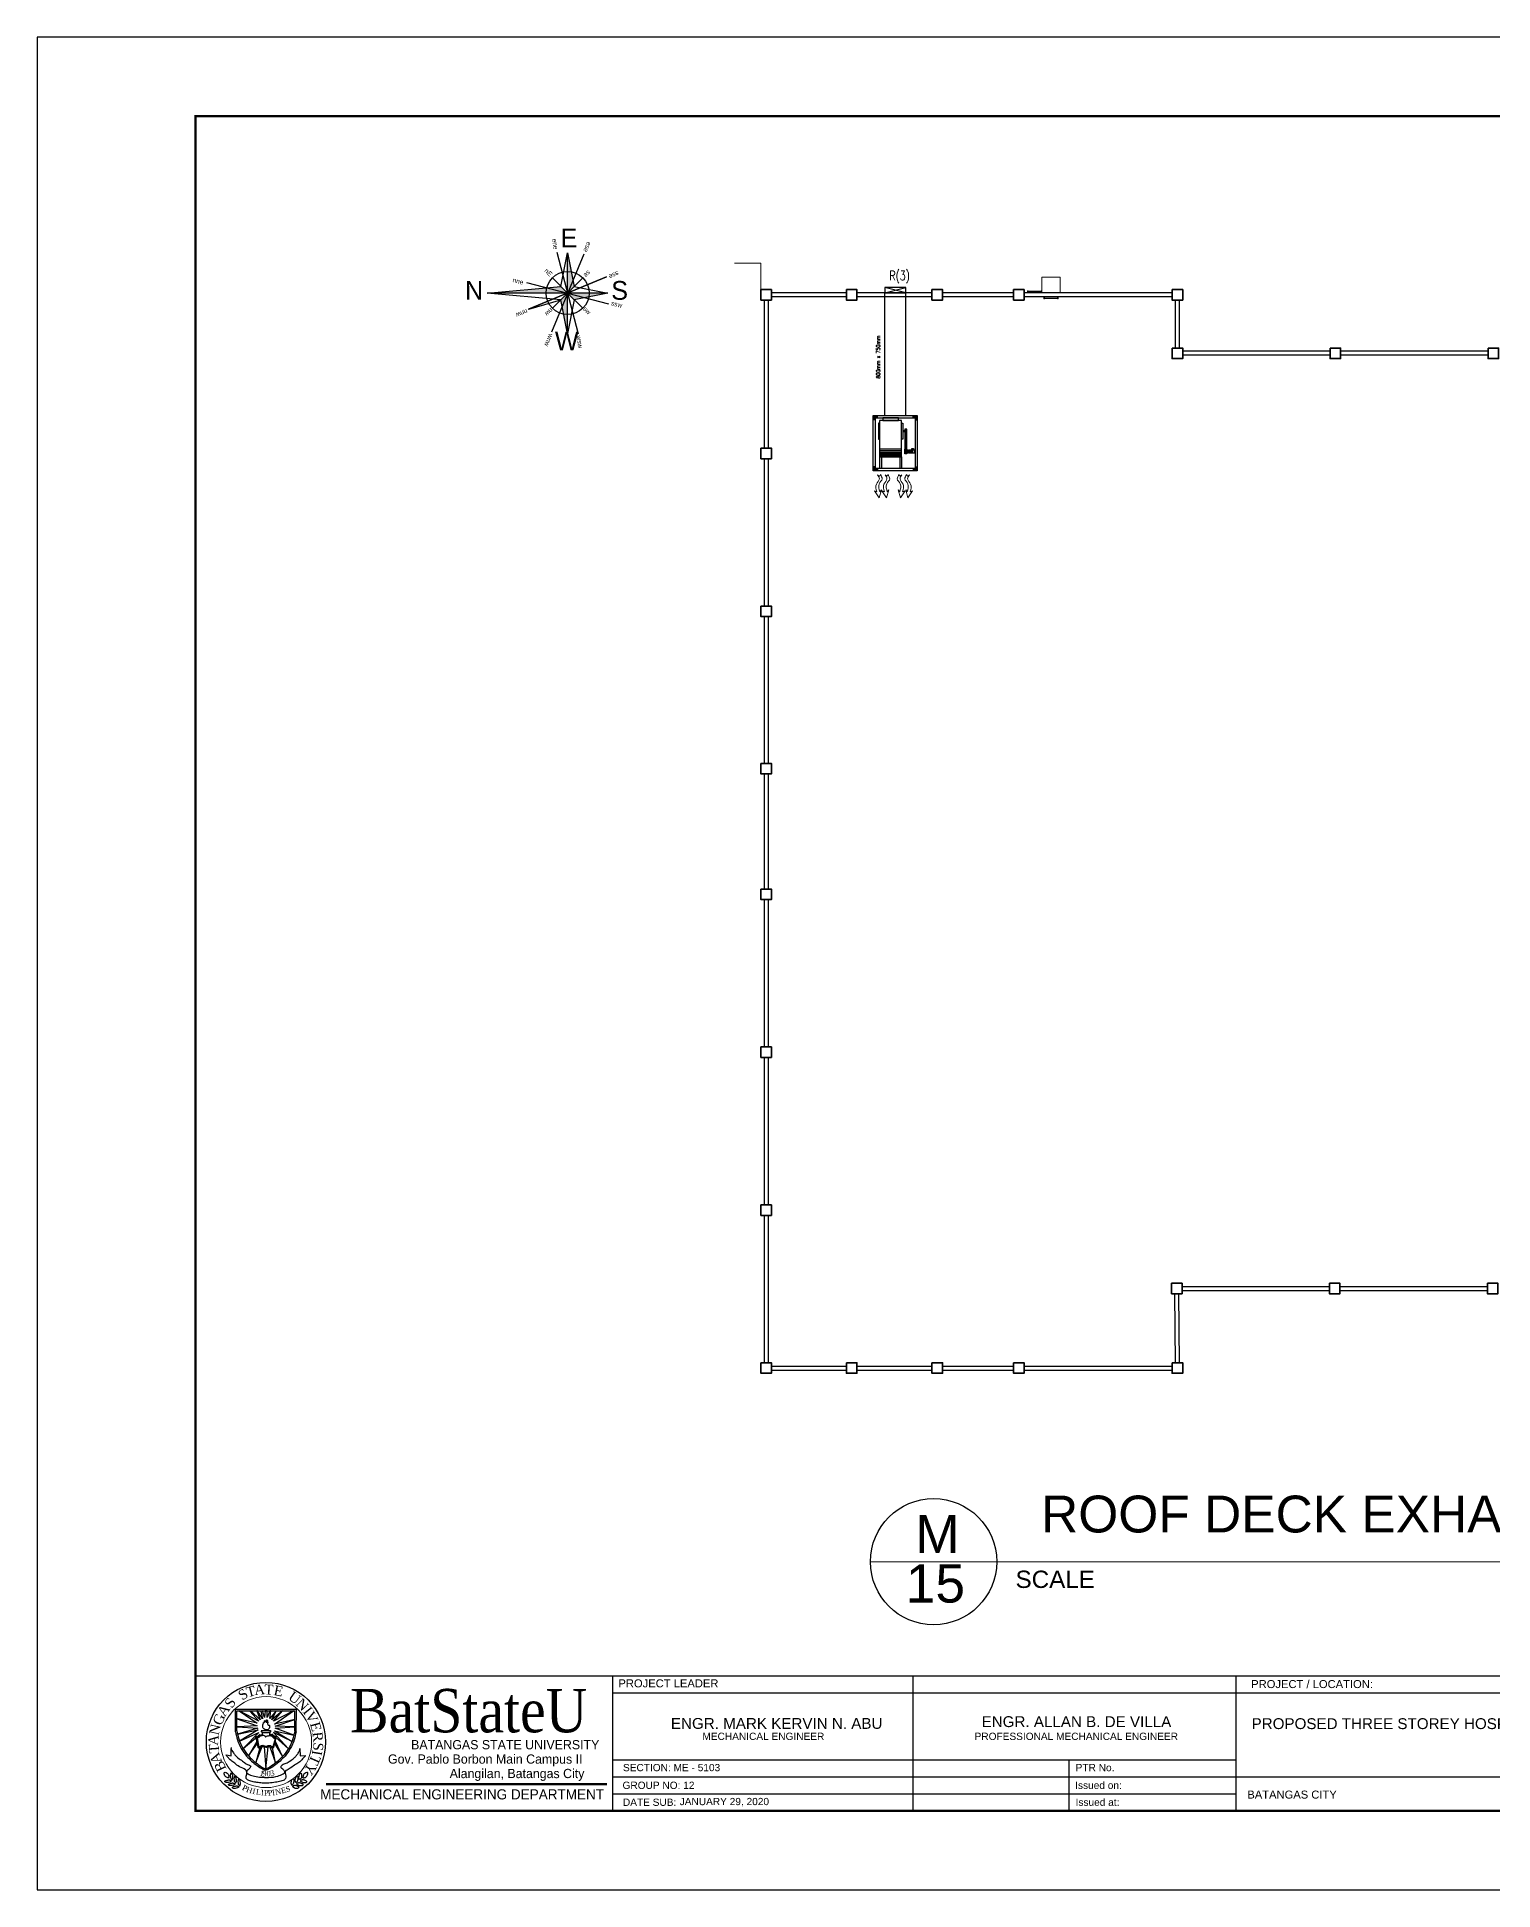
# Model space of a CAD drawing. Header units: millimetres. Extents: x 116 to 538, y 76 to 149.
# Drawn here: x 438.9 to 494.2, y 76.4 to 146.8 of the extents above; entities that cross this region are included whole.
import ezdxf
from ezdxf.enums import TextEntityAlignment as Align

# ---------------------------------------------------------------- set-up
doc = ezdxf.new("R2010")
doc.units = ezdxf.units.MM
doc.header["$MEASUREMENT"] = 0
for name, color, linetype in [('.1', 1, 'Continuous'), ('01_AC-EQUIP', 7, 'Continuous'), ('dimen', 7, 'Continuous'), ('ducting label', 7, 'Continuous'), ('FATEXT', 3, 'Continuous'), ('PATHS', 7, 'Continuous'), ('template', 7, 'Continuous')]:
    doc.layers.add(name, color=color, linetype=linetype)
doc.layers.add('exhaust grill', color=7, linetype='Continuous', lineweight=18)
doc.styles.add('Arch-Dim', font='simplex.shx', dxfattribs={"width": 0.75})
doc.styles.add('arial', font='arial.ttf')
doc.styles.add('CGOTHIC', font='GOTHIC.TTF')
doc.styles.add('GARAMOND', font='GARA.TTF')
doc.styles.get("Standard").update_dxf_attribs({"font": 'arial.ttf'})

# ---------------------------------------------------------------- blocks, each defined once
blk = doc.blocks.new('A$C628F660A')
at = {"layer": 'FATEXT', "color": 0, "linetype": 'Continuous'}
for p, q in [((-156, 39), (-53, 39)), ((-156, 16), (-53, 16)), ((-156, -5), (-53, -5)), ((-156, -27), (-53, -27)), ((-156, -44), (-53, -44))]:
    blk.add_line(p, q, dxfattribs=at)
blk.add_lwpolyline([(-211, -59), (-175, -59), (-175, 59), (-211, 59, 0.414214), (-236, 34), (-236, -34, 0.414214)], format="xyb", close=True, dxfattribs=at)
for points in [[(-192, 59), (-139, 59), (-139, 107), (-192, 107)], [(-165, -59), (-18, -59), (-18, 59), (-165, 59)], [(-18, -49), (0, -49), (0, 49), (-18, 49)]]:
    blk.add_lwpolyline(points, close=True, dxfattribs=at)
blk = doc.blocks.new('A$C00864F5B')
for points in [[(-0.712, 2.066), (-0.541, 2.066), (-0.541, 1.974), (-0.62, 1.974), (-0.62, 1.893), (-0.712, 1.893)], [(1.092, 2.066), (0.921, 2.066), (0.921, 1.974), (1, 1.974), (1, 1.893), (1.092, 1.893)], [(-0.712, -0.196), (-0.541, -0.196), (-0.541, -0.104), (-0.62, -0.104), (-0.62, -0.022), (-0.712, -0.022)], [(1.092, -0.196), (0.921, -0.196), (0.921, -0.104), (1, -0.104), (1, -0.022), (1.092, -0.022)]]:
    blk.add_hatch(color=256).paths.add_polyline_path(points)
for p, q in [((-0.62, 1.893), (-0.712, 1.893)), ((-0.541, 1.974), (-0.541, 2.066)), ((-0.449, 1.492), (-0.449, 1.974)), ((-0.379, 1.492), (-0.379, 1.974)), ((0.379, 1.492), (0.379, 1.974)), ((0.449, 1.492), (0.449, 1.974)), ((0.921, 1.974), (0.921, 2.066)), ((1, 1.893), (1.092, 1.893)), ((0.449, 1.462), (-0.449, 1.462)), ((0.449, 1.433), (-0.449, 1.433)), ((0.449, 1.404), (-0.449, 1.404)), ((0.449, 1.359), (-0.449, 1.359)), ((0.449, 1.314), (-0.449, 1.314)), ((0.449, 1.248), (-0.449, 1.248)), ((0.449, 1.181), (-0.449, 1.181)), ((0.587, 0.353), (0.587, 1.361)), ((0.61, 0.353), (0.61, 1.361)), ((0.632, 0.353), (0.632, 1.361)), ((0.656, 0.353), (0.656, 1.361)), ((0.953, 1.337), (0.735, 1.337)), ((-0.62, -0.022), (-0.712, -0.022)), ((-0.541, -0.104), (-0.541, -0.196)), ((0.921, -0.104), (0.921, -0.196)), ((1, -0.022), (1.092, -0.022))]:
    blk.add_line(p, q)
at = {"lineweight": 0}
blk.add_line((0.558, 1.974), (1, 1.974), dxfattribs=at)
for points in [[(1.092, 2.066), (-0.712, 2.066), (-0.712, -0.196), (1.092, -0.196)], [(1, 1.974), (-0.62, 1.974), (-0.62, -0.104), (1, -0.104)], [(-0.501, 0.774), (-0.449, 0.774), (-0.449, 0.114), (-0.501, 0.114)], [(0.449, 0), (-0.449, 0), (-0.449, 1.492), (0.449, 1.492)], [(0.501, 0.774), (0.449, 0.774), (0.449, 0.114), (0.501, 0.114)], [(0.714, 1.28), (0.667, 1.28), (0.667, 1.261), (0.714, 1.261)], [(-0.32, 0), (0.32, 0), (0.32, -0.104), (-0.32, -0.104)], [(0.501, 0.459), (0.578, 0.459), (0.578, 0.428), (0.501, 0.428)]]:
    blk.add_lwpolyline(points, close=True)
for points in [[(0.658, 1.18), (0.667, 1.18), (0.667, 1.361), (0.578, 1.361), (0.578, 1.18), (0.589, 1.18)], [(0.612, 1.18), (0.635, 1.18)], [(0.656, 0.534), (0.667, 0.534), (0.667, 0.353), (0.578, 0.353), (0.578, 0.534), (0.587, 0.534)], [(0.61, 0.534), (0.632, 0.534)]]:
    blk.add_lwpolyline(points)
at = {"extrusion": (0, 0, -1), "xscale": -0.001131333628836, "yscale": 0.001131333628836, "zscale": -0.001131333628836, "rotation": 180}
blk.add_blockref('A$C628F660A', (-0.714, 1.27), dxfattribs=at)
blk = doc.blocks.new('A$C633B5F62')
at = {"layer": 'exhaust grill'}
for p, q in [((-0.59, -0.09), (-0.63, 0.01)), ((-0.13, -0.09), (-0.17, 0.01)), ((-0.55, -1.39), (-0.69, -0.91)), ((-0.69, -0.91), (-0.59, -1.03)), ((-0.46, 0), (-0.59, -0.09)), ((-0.27, -0.98), (-0.55, -1.39)), ((-0.42, -1.04), (-0.27, -0.98)), ((-0.09, -1.39), (-0.23, -0.91)), ((-0.23, -0.91), (-0.13, -1.03)), ((0, 0), (-0.13, -0.09)), ((0.19, -0.98), (-0.09, -1.39)), ((0.04, -1.04), (0.19, -0.98))]:
    blk.add_line(p, q, dxfattribs=at)
for points in [[(-0.63, 0.01), (-0.74, -0.24), (-0.56, -0.56), (-0.59, -1.03)], [(-0.46, 0), (-0.57, -0.25), (-0.39, -0.57), (-0.42, -1.04)], [(-0.17, 0.01), (-0.28, -0.24), (-0.1, -0.56), (-0.13, -1.03)], [(0, 0), (-0.11, -0.25), (0.07, -0.57), (0.04, -1.04)]]:
    blk.add_spline(points, degree=3, dxfattribs=at)
blk = doc.blocks.new('A$C4B4E3A78')
at = {"layer": 'PATHS'}
h = blk.add_hatch(color=7, dxfattribs=at)
h.paths.add_polyline_path([(0, 0.334, -0.044061), (0.059, 0.329), (0, 0.626)])
h.paths.add_polyline_path([(0, 0), (0.103, 0.103), (0.059, 0.329, 0.044061), (0, 0.334)])
h.paths.add_polyline_path([(0.334, 0, -0.044061), (0.329, -0.059), (0.626, 0)])
h.paths.add_polyline_path([(0, 0), (0.103, -0.103), (0.329, -0.059, 0.044061), (0.334, 0)])
h.paths.add_polyline_path([(0, -0.334, -0.044061), (-0.059, -0.329), (0, -0.626)])
h.paths.add_polyline_path([(0, 0), (-0.103, -0.103), (-0.059, -0.329, 0.044061), (0, -0.334)])
h.paths.add_polyline_path([(-0.334, 0, -0.063049), (-0.324, 0.083), (-1.249, 0)])
h.paths.add_polyline_path([(-0.324, 0.083, 0.063049), (-0.334, 0), (0, 0), (-0.103, 0.103)])
at = {"layer": 'PATHS', "color": 7}
for p, q in [((0.251, 0.606), (-0.251, -0.606)), ((-0.165, 0.635), (0.165, -0.635)), ((-0.103, 0.103), (0, 0.626)), ((0, -0.626), (0, 0.626)), ((0, 0.626), (0.103, 0.103)), ((-1.249, 0), (-0.103, 0.103)), ((-0.635, 0.165), (0.635, -0.165)), ((0.606, 0.251), (-0.606, -0.251)), ((-0.606, -0.251), (0.606, 0.251)), ((0, 0), (-0.236, 0.236)), ((0, 0), (0.236, 0.236)), ((0.103, 0.103), (0.626, 0)), ((0.626, 0), (-1.249, 0)), ((-0.103, -0.103), (-1.249, 0)), ((-0.6, -0.249), (-0.103, -0.103)), ((0, 0), (-0.236, -0.236)), ((0, -0.626), (-0.103, -0.103)), ((0, 0), (0.236, -0.236)), ((0.103, -0.103), (0, -0.626)), ((0.626, 0), (0.103, -0.103))]:
    blk.add_line(p, q, dxfattribs=at)
blk.add_circle((0, 0), 0.334, dxfattribs=at)
at = {"layer": 'PATHS', "color": 7, "char_height": 0.2916, "width": 0.60625, "attachment_point": 1}
for s, insert in [('{\\fAlgerian|b0|i0|c0|p82;E}', (-0.11, 1.001)), ('{\\fAlgerian|b0|i0|c0|p82;N}', (-1.591, 0.187)), ('{\\fAlgerian|b0|i0|c0|p82;S}', (0.678, 0.187)), ('{\\fAlgerian|b0|i0|c0|p82;W}', (-0.197, -0.598))]:
    blk.add_mtext(s, dxfattribs=dict(at, insert=insert))
at = {"layer": 'PATHS', "color": 7, "char_height": 0.0729, "width": 0.15156}
for s, insert, attachment_point, rotation in [('{\\fAlgerian|b0|i0|c0|p82;ene}', (-0.242, 0.839), 7, 278.5552), ('{\\fAlgerian|b0|i0|c0|p82;ese}', (0.372, 0.775), 1, 247.5), ('{\\fAlgerian|b0|i0|c0|p82;nE}', (-0.315, 0.39), 1, 315), ('{\\fAlgerian|b0|i0|c0|p82;se}', (0.367, 0.307), 1, 225), ('{\\fAlgerian|b0|i0|c0|p82;sse}', (0.804, 0.276), 1, 202.5), ('{\\fAlgerian|b0|i0|c0|p82;nne}', (-0.84, 0.242), 1, 345.4238), ('{\\fAlgerian|b0|i0|c0|p82;nnw}', (-0.611, -0.311), 1, 202.5), ('{\\fAlgerian|b0|i0|c0|p82;nw}', (-0.217, -0.276), 1, 225), ('{\\fAlgerian|b0|i0|c0|p82;sw}', (0.284, -0.202), 1, 315), ('{\\fAlgerian|b0|i0|c0|p82;ssw}', (0.687, -0.117), 1, 345.4238), ('{\\fAlgerian|b0|i0|c0|p82;wnw}', (-0.219, -0.651), 1, 247.5), ('{\\fAlgerian|b0|i0|c0|p82;wsw}', (0.136, -0.665), 7, 278.5552)]:
    blk.add_mtext(s, dxfattribs=dict(at, insert=insert, attachment_point=attachment_point, rotation=rotation))

msp = doc.modelspace()

# ---------------------------------------------------------------- linework, layer by layer
at = {"layer": '.1', "color": 0}
msp.add_line((538.169, 146.751), (438.893, 146.751), dxfattribs=at)
at = {"color": 8, "linetype": 'Continuous', "lineweight": 20}
for p, q in [((466.393, 138.158), (465.393, 138.158)), ((466.393, 137.158), (466.393, 138.158))]:
    msp.add_line(p, q, dxfattribs=at)
at = {"color": 8, "lineweight": 9}
for p, q in [((477.063, 137.635), (477.763, 137.635)), ((477.063, 137.113), (477.063, 137.635)), ((477.763, 137.635), (477.763, 137.035)), ((476.543, 137.113), (476.523, 137.113)), ((476.523, 137.113), (476.523, 137.033)), ((476.543, 137.033), (476.543, 137.113)), ((476.793, 137.103), (476.543, 137.103)), ((476.793, 137.083), (476.543, 137.083)), ((476.793, 137.103), (477.043, 137.103)), ((476.793, 137.083), (477.043, 137.083)), ((477.043, 137.033), (477.043, 137.113)), ((477.043, 137.113), (477.063, 137.113)), ((477.063, 137.113), (477.063, 137.033)), ((477.143, 136.803), (477.143, 136.883)), ((477.163, 136.803), (477.143, 136.803)), ((477.163, 136.883), (477.163, 136.803)), ((477.413, 136.833), (477.163, 136.833)), ((477.413, 136.813), (477.163, 136.813)), ((477.413, 136.833), (477.663, 136.833)), ((477.413, 136.813), (477.663, 136.813)), ((477.663, 136.883), (477.663, 136.803)), ((477.663, 136.803), (477.683, 136.803)), ((477.683, 136.803), (477.683, 136.883))]:
    msp.add_line(p, q, dxfattribs=at)
at = {"color": 8, "lineweight": 25}
for p, q in [((466.518, 136.758), (466.518, 131.133)), ((466.668, 136.758), (466.668, 131.133)), ((469.643, 137.035), (466.793, 137.035)), ((469.643, 136.885), (466.793, 136.885)), ((472.893, 137.035), (470.043, 137.035)), ((472.893, 136.885), (470.043, 136.885)), ((475.993, 137.035), (473.293, 137.035)), ((475.993, 136.885), (473.293, 136.885)), ((482.018, 137.035), (476.393, 137.035)), ((482.018, 136.885), (476.393, 136.885)), ((482.143, 134.936), (482.143, 136.76)), ((482.293, 134.936), (482.293, 136.76)), ((488.018, 134.811), (482.418, 134.811)), ((488.018, 134.661), (482.418, 134.661)), ((494.018, 134.811), (488.418, 134.811)), ((494.018, 134.661), (488.418, 134.661)), ((466.518, 130.733), (466.518, 125.133)), ((466.668, 130.733), (466.668, 125.133)), ((466.518, 124.733), (466.518, 119.158)), ((466.668, 124.733), (466.668, 119.158)), ((466.518, 107.983), (466.518, 102.383)), ((466.668, 107.983), (466.668, 102.383)), ((466.518, 101.983), (466.518, 96.383)), ((466.668, 101.983), (466.668, 96.383)), ((482.393, 99.283), (487.993, 99.283)), ((488.393, 99.283), (493.993, 99.283)), ((482.143, 96.385), (482.118, 99.008)), ((482.293, 96.386), (482.268, 99.009)), ((482.393, 99.133), (487.993, 99.133)), ((488.393, 99.133), (493.993, 99.133)), ((466.793, 96.258), (469.643, 96.258)), ((466.793, 96.108), (469.643, 96.108)), ((470.043, 96.258), (472.893, 96.258)), ((470.043, 96.108), (472.893, 96.108)), ((473.293, 96.258), (475.993, 96.258)), ((473.293, 96.108), (475.993, 96.108)), ((476.393, 96.258), (482.018, 96.258)), ((476.393, 96.108), (482.018, 96.108))]:
    msp.add_line(p, q, dxfattribs=at)
at = {"color": 252, "lineweight": 25}
for p, q in [((466.518, 118.758), (466.518, 114.383)), ((466.668, 118.758), (466.668, 114.383)), ((466.518, 113.983), (466.518, 108.383)), ((466.668, 113.983), (466.668, 108.383))]:
    msp.add_line(p, q, dxfattribs=at)
at = {"color": 0, "linetype": 'ByBlock', "lineweight": 9}
for p, q in [((475.625, 88.827), (470.555, 88.827)), ((506.577, 88.827), (475.625, 88.827))]:
    msp.add_line(p, q, dxfattribs=at)
at = {"color": 8, "lineweight": 35}
for points in [[(466.393, 137.158), (466.793, 137.158), (466.793, 136.758), (466.393, 136.758)], [(469.643, 137.158), (470.043, 137.158), (470.043, 136.758), (469.643, 136.758)], [(472.893, 137.158), (473.293, 137.158), (473.293, 136.758), (472.893, 136.758)], [(475.993, 137.158), (476.393, 137.158), (476.393, 136.758), (475.993, 136.758)], [(482.018, 137.16), (482.418, 137.16), (482.418, 136.76), (482.018, 136.76)], [(482.018, 134.936), (482.418, 134.936), (482.418, 134.536), (482.018, 134.536)], [(488.018, 134.936), (488.418, 134.936), (488.418, 134.536), (488.018, 134.536)], [(494.018, 134.936), (494.418, 134.936), (494.418, 134.536), (494.018, 134.536)], [(466.393, 131.133), (466.793, 131.133), (466.793, 130.733), (466.393, 130.733)], [(466.393, 125.133), (466.793, 125.133), (466.793, 124.733), (466.393, 124.733)], [(466.393, 119.158), (466.793, 119.158), (466.793, 118.758), (466.393, 118.758)], [(466.393, 108.383), (466.793, 108.383), (466.793, 107.983), (466.393, 107.983)], [(466.393, 102.383), (466.793, 102.383), (466.793, 101.983), (466.393, 101.983)], [(481.993, 99.408), (482.393, 99.408), (482.393, 99.008), (481.993, 99.008)], [(487.993, 99.408), (488.393, 99.408), (488.393, 99.008), (487.993, 99.008)], [(493.993, 99.408), (494.393, 99.408), (494.393, 99.008), (493.993, 99.008)], [(466.393, 96.383), (466.793, 96.383), (466.793, 95.983), (466.393, 95.983)], [(469.643, 96.383), (470.043, 96.383), (470.043, 95.983), (469.643, 95.983)], [(472.893, 96.383), (473.293, 96.383), (473.293, 95.983), (472.893, 95.983)], [(475.993, 96.383), (476.393, 96.383), (476.393, 95.983), (475.993, 95.983)], [(482.018, 96.385), (482.418, 96.385), (482.418, 95.985), (482.018, 95.985)]]:
    msp.add_lwpolyline(points, close=True, dxfattribs=at)
at = {"color": 252, "lineweight": 35}
msp.add_lwpolyline([(466.393, 114.383), (466.793, 114.383), (466.793, 113.983), (466.393, 113.983)], close=True, dxfattribs=at)
msp.add_circle((472.953, 88.827), 2.398)
at = {"layer": 'dimen'}
for p, q in [((471.899, 137.235), (471.099, 137.235)), ((471.099, 137.235), (471.099, 137.035)), ((471.099, 137.035), (471.899, 137.235)), ((471.899, 137.035), (471.099, 137.235)), ((471.099, 132.368), (471.099, 137.035)), ((471.099, 137.035), (471.899, 137.035)), ((471.899, 137.035), (471.899, 137.235)), ((471.899, 132.368), (471.899, 137.035))]:
    msp.add_line(p, q, dxfattribs=at)
at = {"layer": 'template'}
for p, q in [((438.893, 146.751), (438.893, 76.355)), ((444.91, 84.484), (535.161, 84.484)), ((460.756, 84.485), (460.756, 79.364)), ((460.756, 84.484), (460.756, 79.364)), ((472.166, 84.485), (472.166, 79.364)), ((472.166, 84.484), (472.166, 79.364)), ((484.456, 79.364), (484.456, 84.484)), ((460.756, 83.844), (517.327, 83.844)), ((446.436, 83.228), (448.748, 83.224)), ((446.436, 82.361), (446.436, 83.228)), ((446.485, 83.165), (448.683, 83.165)), ((446.485, 82.396), (446.485, 83.165)), ((447.315, 82.768), (446.577, 83.165)), ((446.577, 83.165), (447.261, 82.692)), ((447.017, 83.165), (446.984, 83.131)), ((446.984, 83.131), (447.315, 82.768)), ((447.375, 82.822), (447.017, 83.165)), ((447.267, 83.165), (447.239, 83.165)), ((447.239, 83.165), (447.375, 82.822)), ((447.456, 82.86), (447.267, 83.165)), ((447.456, 83.165), (447.399, 83.147)), ((447.399, 83.147), (447.456, 82.86)), ((447.538, 82.904), (447.456, 83.165)), ((447.56, 83.165), (447.538, 82.904)), ((447.636, 83.165), (447.56, 83.165)), ((447.733, 83.165), (447.636, 82.909)), ((447.636, 82.909), (447.636, 83.165)), ((447.972, 83.165), (447.733, 82.871)), ((447.733, 82.871), (447.771, 83.165)), ((447.771, 83.165), (447.733, 83.165)), ((448.222, 83.165), (447.815, 82.817)), ((447.815, 82.817), (447.972, 83.165)), ((448.634, 83.165), (447.874, 82.763)), ((447.874, 82.763), (448.222, 83.165)), ((447.912, 82.659), (448.634, 83.165)), ((448.683, 82.389), (448.683, 83.165)), ((448.732, 82.361), (448.748, 83.224)), ((447.261, 82.692), (446.463, 82.866)), ((446.463, 82.866), (447.261, 82.589)), ((447.261, 82.589), (446.512, 82.556)), ((446.512, 82.556), (447.283, 82.502)), ((447.283, 82.502), (446.512, 82.268)), ((446.512, 82.268), (447.288, 82.437)), ((447.288, 82.437), (446.586, 82.006)), ((448.683, 82.828), (447.912, 82.659)), ((447.912, 82.405), (448.58, 82)), ((447.912, 82.405), (448.65, 82.236)), ((447.934, 82.578), (448.683, 82.828)), ((448.683, 82.546), (447.934, 82.578)), ((447.945, 82.502), (448.683, 82.546)), ((448.65, 82.236), (447.945, 82.502)), ((446.273, 81.445), (446.263, 81.72)), ((446.586, 82.006), (447.315, 82.34)), ((447.315, 82.34), (446.719, 81.73)), ((446.719, 81.73), (447.37, 82.274)), ((447.234, 81.971), (446.922, 81.455)), ((446.922, 81.455), (447.245, 81.889)), ((447.2, 82.132), (447.277, 81.777)), ((447.204, 81.192), (447.451, 81.808)), ((447.359, 81.754), (447.204, 81.192)), ((447.26, 82.125), (447.318, 81.794)), ((447.446, 82.347), (447.446, 82.246)), ((447.516, 81.792), (447.584, 80.954)), ((447.584, 80.954), (447.668, 81.797)), ((447.725, 82.335), (447.725, 82.234)), ((447.739, 81.792), (447.957, 81.186)), ((448.442, 81.718), (447.809, 82.291)), ((447.957, 81.186), (447.836, 81.759)), ((447.936, 82.096), (447.854, 81.789)), ((448.58, 82), (447.874, 82.34)), ((447.874, 82.34), (448.442, 81.718)), ((447.886, 81.771), (447.981, 82.135)), ((447.918, 81.922), (448.221, 81.428)), ((448.221, 81.428), (447.95, 81.992)), ((448.881, 81.723), (448.892, 81.452)), ((446.089, 81.483), (446.273, 81.445)), ((448.892, 81.452), (449.073, 81.458)), ((460.756, 81.294), (484.456, 81.294)), ((478.09, 81.294), (478.09, 79.364)), ((460.756, 80.65), (496.233, 80.65)), ((460.756, 80.007), (471.09, 80.007)), ((460.756, 80.007), (484.456, 80.007)), ((472.166, 80.007), (482.5, 80.007)), ((438.893, 76.355), (538.169, 76.355))]:
    msp.add_line(p, q, dxfattribs=at)
at = {"layer": 'template', "linetype": 'Continuous', "ltscale": 0.5}
msp.add_line((472.166, 84.484), (472.166, 79.364), dxfattribs=at)
at = {"layer": 'template', "linetype": 'Continuous', "lineweight": 50}
msp.add_line((449.874, 80.372), (460.535, 80.372), dxfattribs=at)
at = {"layer": 'template', "linetype": 'Continuous', "const_width": 0.0853}
msp.add_lwpolyline([(444.91, 79.364), (535.161, 79.364), (535.161, 143.743), (444.91, 143.743)], close=True, dxfattribs=at)
at = {"layer": 'template'}
msp.add_circle((447.588, 81.978), 2.263, dxfattribs=at)
at = {"layer": 'template', "lineweight": 20}
for centre, radius in [((447.588, 81.978), 2.263), ((447.596, 81.972), 1.728)]:
    msp.add_circle(centre, radius, dxfattribs=at)
at = {"layer": 'template'}
for points in [[(446.485, 82.396), (446.556, 82.096), (446.702, 81.759), (446.903, 81.477), (447.305, 81.114), (447.576, 80.957), (447.63, 80.94)], [(448.683, 82.396), (448.613, 82.096), (448.466, 81.759), (448.265, 81.477), (447.864, 81.114), (447.593, 80.957), (447.538, 80.94)], [(446.436, 82.361), (446.507, 82.061), (446.653, 81.725), (446.854, 81.443), (447.256, 81.079), (447.527, 80.922), (447.581, 80.906)], [(447.2, 82.132), (447.199, 82.171), (447.256, 82.179), (447.318, 82.203), (447.393, 82.241), (447.446, 82.246), (447.446, 82.27)], [(447.277, 81.777), (447.327, 81.742), (447.379, 81.754), (447.414, 81.791), (447.451, 81.808), (447.504, 81.808), (447.544, 81.8), (447.585, 81.779), (447.651, 81.794), (447.692, 81.805), (447.739, 81.792), (447.836, 81.759), (447.886, 81.771)], [(447.318, 81.794), (447.373, 81.794), (447.382, 81.818), (447.419, 81.838), (447.483, 81.852), (447.544, 81.823), (447.582, 81.818), (447.631, 81.821), (447.669, 81.838), (447.724, 81.844), (447.759, 81.841), (447.791, 81.818), (447.808, 81.803), (447.854, 81.789)], [(448.732, 82.361), (448.662, 82.061), (448.515, 81.725), (448.314, 81.443), (447.913, 81.079), (447.642, 80.922), (447.587, 80.906)], [(447.98, 82.131), (447.968, 82.174), (447.907, 82.159), (447.872, 82.177), (447.846, 82.209), (447.808, 82.232), (447.776, 82.255), (447.725, 82.255)], [(446.171, 80.614), (446.062, 80.653), (446.012, 80.731), (446.005, 80.807), (446.015, 80.82), (446.081, 80.814), (446.148, 80.754), (446.174, 80.695), (446.182, 80.64), (446.182, 80.612), (446.176, 80.612), (446.161, 80.627), (446.16, 80.627)], [(446.277, 80.503), (446.215, 80.456), (446.127, 80.437), (446.073, 80.439), (446.029, 80.466), (446.028, 80.484), (446.07, 80.51), (446.112, 80.526), (446.163, 80.534), (446.183, 80.54), (446.222, 80.53), (446.273, 80.502), (446.275, 80.495)], [(446.415, 80.384), (446.353, 80.337), (446.265, 80.319), (446.211, 80.321), (446.167, 80.348), (446.166, 80.365), (446.208, 80.392), (446.25, 80.408), (446.302, 80.416), (446.321, 80.421), (446.36, 80.411), (446.412, 80.383), (446.414, 80.376)], [(446.304, 80.539), (446.331, 80.611), (446.325, 80.701), (446.307, 80.752), (446.269, 80.787), (446.252, 80.783), (446.238, 80.735), (446.235, 80.69), (446.242, 80.639), (446.242, 80.618), (446.263, 80.584), (446.304, 80.542), (446.311, 80.542)], [(446.566, 80.277), (446.504, 80.23), (446.417, 80.212), (446.362, 80.214), (446.319, 80.24), (446.317, 80.258), (446.359, 80.285), (446.401, 80.3), (446.453, 80.308), (446.473, 80.314), (446.512, 80.304), (446.563, 80.276), (446.565, 80.269)], [(446.442, 80.42), (446.47, 80.493), (446.463, 80.582), (446.446, 80.634), (446.408, 80.668), (446.39, 80.665), (446.377, 80.617), (446.373, 80.572), (446.38, 80.52), (446.38, 80.5), (446.401, 80.465), (446.442, 80.424), (446.449, 80.424)], [(446.593, 80.313), (446.621, 80.385), (446.614, 80.475), (446.597, 80.527), (446.559, 80.561), (446.542, 80.558), (446.528, 80.509), (446.524, 80.465), (446.531, 80.413), (446.531, 80.392), (446.552, 80.358), (446.593, 80.317), (446.6, 80.317)], [(448.571, 80.33), (448.547, 80.403), (448.557, 80.492), (448.577, 80.543), (448.616, 80.576), (448.633, 80.572), (448.645, 80.523), (448.646, 80.478), (448.637, 80.427), (448.636, 80.406), (448.614, 80.373), (448.571, 80.333), (448.564, 80.334)], [(448.597, 80.292), (448.656, 80.243), (448.743, 80.221), (448.798, 80.221), (448.843, 80.246), (448.845, 80.263), (448.804, 80.291), (448.762, 80.309), (448.711, 80.319), (448.692, 80.326), (448.652, 80.317), (448.6, 80.291), (448.598, 80.285)], [(448.727, 80.431), (448.702, 80.504), (448.713, 80.593), (448.732, 80.644), (448.771, 80.677), (448.789, 80.673), (448.8, 80.624), (448.802, 80.579), (448.793, 80.528), (448.792, 80.507), (448.77, 80.474), (448.727, 80.434), (448.72, 80.434)], [(448.752, 80.393), (448.812, 80.344), (448.899, 80.322), (448.953, 80.321), (448.998, 80.346), (449, 80.364), (448.959, 80.392), (448.918, 80.41), (448.867, 80.42), (448.847, 80.426), (448.808, 80.418), (448.756, 80.392), (448.753, 80.386)], [(448.87, 80.543), (448.845, 80.617), (448.856, 80.706), (448.875, 80.757), (448.914, 80.789), (448.932, 80.785), (448.943, 80.737), (448.945, 80.692), (448.936, 80.64), (448.935, 80.62), (448.913, 80.586), (448.87, 80.547), (448.863, 80.547)], [(448.895, 80.506), (448.955, 80.457), (449.042, 80.434), (449.096, 80.434), (449.141, 80.459), (449.143, 80.476), (449.102, 80.505), (449.061, 80.523), (449.01, 80.533), (448.99, 80.539), (448.951, 80.531), (448.899, 80.505), (448.896, 80.498)], [(449.006, 80.612), (449.116, 80.647), (449.17, 80.723), (449.179, 80.799), (449.17, 80.812), (449.103, 80.808), (449.034, 80.751), (449.006, 80.694), (448.995, 80.639), (448.994, 80.611), (449.001, 80.611), (449.016, 80.625), (449.018, 80.625)]]:
    msp.add_spline(points, degree=3, dxfattribs=at)
for points, end_tangent in [([(447.432, 82.417), (447.52, 82.412), (447.611, 82.408), (447.672, 82.41), (447.727, 82.416), (447.757, 82.413), (447.758, 82.384), (447.758, 82.36), (447.747, 82.339), (447.722, 82.335), (447.671, 82.33), (447.584, 82.33), (447.479, 82.328), (447.453, 82.343), (447.423, 82.363), (447.431, 82.418), (447.431, 82.424)], (-1, 0)), ([(447.26, 82.125), (447.335, 82.165), (447.387, 82.212), (447.44, 82.226), (447.492, 82.232), (447.544, 82.212), (447.564, 82.186), (447.585, 82.171), (447.614, 82.197), (447.68, 82.212), (447.744, 82.223), (447.814, 82.192), (447.86, 82.145), (447.918, 82.125), (447.936, 82.134), (447.936, 82.096)], (0, -1))]:
    msp.add_spline(points, degree=3, dxfattribs=dict(at, end_tangent=end_tangent))
at = {"layer": 'template', "start_tangent": (-1, 0)}
msp.add_spline([(447.578, 82.436), (447.509, 82.474), (447.473, 82.53), (447.473, 82.593), (447.473, 82.641), (447.487, 82.666), (447.502, 82.714), (447.523, 82.709), (447.531, 82.757), (447.545, 82.793), (447.564, 82.767), (447.602, 82.733), (447.63, 82.733), (447.628, 82.772), (447.615, 82.806), (447.617, 82.818), (447.652, 82.788), (447.652, 82.761), (447.658, 82.734), (447.658, 82.705), (447.647, 82.661), (447.674, 82.62), (447.706, 82.621), (447.727, 82.569), (447.721, 82.525), (447.689, 82.467), (447.659, 82.441), (447.622, 82.434), (447.576, 82.434), (447.579, 82.434)], degree=3, dxfattribs=at)
at = {"layer": 'template'}
for points, knots in [([(446.279, 81.749), (446.228, 81.749), (446.351, 81.586), (446.409, 81.473), (446.565, 81.334), (446.74, 81.232), (446.853, 81.117), (447.037, 81.087), (446.993, 80.995), (446.946, 80.945), (446.882, 80.906), (446.833, 80.808), (446.988, 80.72), (447.164, 80.669), (447.383, 80.632), (447.562, 80.634), (447.773, 80.63), (448.008, 80.658), (448.202, 80.738), (448.309, 80.801), (448.309, 80.869), (448.252, 80.911), (448.215, 80.961), (448.149, 80.996), (448.169, 81.064), (448.23, 81.137), (448.368, 81.159), (448.511, 81.261), (448.647, 81.354), (448.75, 81.458), (448.813, 81.551), (448.868, 81.621), (448.881, 81.71), (448.881, 81.723)], [0, 0, 0, 0, 0.050157, 0.09733, 0.169415, 0.238469, 0.297382, 0.34519, 0.361609, 0.384753, 0.415402, 0.43521, 0.480082, 0.549086, 0.637593, 0.692397, 0.728181, 0.847546, 0.920378, 0.94488, 0.959291, 0.979722, 1.010309, 1.023969, 1.046254, 1.066064, 1.119081, 1.173808, 1.241086, 1.282544, 1.318293, 1.350594, 1.379885, 1.379885, 1.379885, 1.379885]), ([(446.263, 81.743), (446.267, 81.748), (446.276, 81.752), (446.288, 81.752), (446.29, 81.752)], [3.04846765, 3.04846765, 3.04846765, 3.04846765, 3.05886904, 3.06079098, 3.06079098, 3.06079098, 3.06079098]), ([(449.073, 81.458), (449.077, 81.458), (449.101, 81.453), (448.964, 81.324), (448.879, 81.214), (448.707, 81.118), (448.548, 81.011), (448.432, 80.917), (448.306, 80.876), (448.332, 80.746), (448.363, 80.642), (448.289, 80.515), (448.138, 80.486), (447.94, 80.435), (447.697, 80.416), (447.459, 80.41), (447.248, 80.443), (447.062, 80.462), (446.927, 80.511), (446.854, 80.566), (446.828, 80.615), (446.85, 80.704), (446.868, 80.791), (446.838, 80.943), (446.623, 80.987), (446.459, 81.126), (446.306, 81.244), (446.176, 81.333), (446.131, 81.421), (446.06, 81.488), (446.088, 81.484), (446.117, 81.477)], [1.525096, 1.525096, 1.525096, 1.525096, 1.532073, 1.584612, 1.633558, 1.698069, 1.768711, 1.823631, 1.856154, 1.874433, 1.942755, 1.959564, 2.013837, 2.081716, 2.168665, 2.253261, 2.318126, 2.380396, 2.439479, 2.4572, 2.470092, 2.492272, 2.543518, 2.560297, 2.639259, 2.721631, 2.780104, 2.832648, 2.871086, 2.885372, 2.911145, 2.911145, 2.911145, 2.911145]), ([(447.557, 81.286), (447.569, 81.284), (447.59, 81.281), (447.606, 81.282), (447.617, 81.286)], [0, 0, 0, 0, 0.01145534, 0.02007474, 0.02007474, 0.02007474, 0.02007474]), ([(447.557, 81.266), (447.569, 81.264), (447.59, 81.26), (447.606, 81.262), (447.617, 81.265)], [0, 0, 0, 0, 0.01145534, 0.02007474, 0.02007474, 0.02007474, 0.02007474]), ([(447.563, 81.217), (447.573, 81.218), (447.59, 81.221), (447.603, 81.22), (447.611, 81.218)], [0.00178548, 0.00178548, 0.00178548, 0.00178548, 0.01145534, 0.01823656, 0.01823656, 0.01823656, 0.01823656]), ([(447.565, 81.196), (447.574, 81.198), (447.59, 81.2), (447.602, 81.199), (447.609, 81.198)], [0.00231179, 0.00231179, 0.00231179, 0.00231179, 0.01145534, 0.0176246, 0.0176246, 0.0176246, 0.0176246])]:
    msp.add_open_spline(points, degree=3, knots=knots, dxfattribs=at)

# ---------------------------------------------------------------- block references
at = {"layer": '01_AC-EQUIP', "lineweight": 0, "xscale": -0.928124999999909, "yscale": 0.9281250000000227, "zscale": 0.9281250000000001, "rotation": 180}
msp.add_blockref('A$C00864F5B', (471.322, 132.186), dxfattribs=at)
at = {"layer": 'exhaust grill', "yscale": 0.6264843750000182}
for p, xscale, zscale in [((470.825, 130.122), -0.6264843750001319, 0.626484375), ((472.038, 130.122), 0.6264843750000182, 0.6264843750000182)]:
    msp.add_blockref('A$C633B5F62', p, dxfattribs=dict(at, xscale=xscale, zscale=zscale))
at = {"layer": 'PATHS', "linetype": 'Continuous', "xscale": 2.448166817373462, "yscale": 2.448166817373462, "zscale": 2.448166817373462}
msp.add_blockref('A$C4B4E3A78', (459.049, 137.025), dxfattribs=at)

# ---------------------------------------------------------------- texts
at = {"color": 0, "linetype": 'ByBlock', "lineweight": 9}
for s, height, p in [('ROOF DECK EXHAUST LAYOUT', 1.4, (477.038, 89.937)), ('SCALE                                                                                                  1:400', 0.657637, (476.069, 87.829))]:
    msp.add_text(s, height=height, dxfattribs=at).set_placement(p)
at = {"attachment_point": 1, "style": 'arial'}
for s, insert, char_height in [('M', (472.256, 90.605), 1.452), ('15', (471.895, 88.726), 1.4519)]:
    msp.add_mtext_dynamic_manual_height_columns(s, width=1.87265, gutter_width=1, heights=[0], dxfattribs=dict(at, insert=insert, char_height=char_height))
at = {"layer": 'ducting label', "color": 7, "linetype": 'Continuous', "lineweight": 25, "insert": (471.275, 137.864), "char_height": 0.35, "attachment_point": 1, "style": 'Arch-Dim'}
msp.add_mtext_dynamic_manual_height_columns('\\A1;R(3)', width=2.18435, gutter_width=1.011, heights=[0], dxfattribs=at)
at = {"layer": 'ducting label', "color": 7, "linetype": 'Continuous', "lineweight": 25, "insert": (470.773, 133.779), "char_height": 0.15, "attachment_point": 1, "rotation": 90, "style": 'Arch-Dim'}
msp.add_mtext_dynamic_manual_height_columns('\\A1;800mm x 750mm', width=1.64864, gutter_width=1.011, heights=[0], dxfattribs=at)
at = {"layer": 'template', "width": 1}
for s, height, style, p in [('BatStateU', 1.6503, 'GARAMOND', (455.294, 82.344)), ('BATANGAS STATE UNIVERSITY', 0.35128, 'CGOTHIC', (456.68, 81.698)), ('Gov. Pablo Borbon Main Campus II', 0.35128, 'CGOTHIC', (455.921, 81.153)), ('Alangilan, Batangas City', 0.35128, 'CGOTHIC', (457.129, 80.604))]:
    msp.add_text(s, height=height, dxfattribs=dict(at, style=style)).set_placement(p, align=Align.CENTER)
at = {"layer": 'template', "style": 'arial'}
for s, height, p in [('PROJECT LEADER', 0.30409, (460.98, 84.052)), ('PROJECT / LOCATION:', 0.30402, (485.021, 84.025)), ('PROJECT / LOCATION:', 0.30402, (485.021, 84.025)), ('PROJECT / LOCATION:', 0.30402, (485.021, 84.025)), ('ENGR. MARK KERVIN N. ABU', 0.41257, (462.974, 82.475)), ('ENGR. ALLAN B. DE VILLA', 0.41257, (474.778, 82.543)), ('PROPOSED THREE STOREY HOSPITAL', 0.41257, (485.036, 82.467)), ('MECHANICAL ENGINEER', 0.27505, (464.171, 82.054)), ('PROFESSIONAL MECHANICAL ENGINEER', 0.27505, (474.512, 82.054)), ('SECTION: ME - 5103', 0.27505, (461.154, 80.867)), ('PTR No.', 0.275, (478.352, 80.867)), ('GROUP NO: 12', 0.27505, (461.136, 80.194)), ('Issued on:', 0.275, (478.333, 80.194)), ('DATE SUB:', 0.275, (461.151, 79.55)), ('JANUARY 29, 2020', 0.27505, (463.308, 79.577)), ('Issued at:', 0.275, (478.349, 79.55)), ('BATANGAS CITY', 0.30402, (484.874, 79.826))]:
    msp.add_text(s, height=height, dxfattribs=at).set_placement(p)
at = {"layer": 'template', "attachment_point": 1}
for s, insert, char_height, width, rotation in [('{\\fTimes New Roman|b0|i0|c0|p18;S}', (446.483, 83.858), 0.37713, 29.67394, 33.23179), ('{\\fTimes New Roman|b0|i0|c0|p18;T}', (446.799, 84.035), 0.37713, 29.67394, 14.44799), ('{\\fTimes New Roman|b0|i0|c0|p18;A}', (447.122, 84.132), 0.37713, 29.67394, 5.71852), ('{\\fTimes New Roman|b0|i0|c0|p18;T}', (447.538, 84.166), 0.37713, 0.3193, 356.81503), ('{\\fTimes New Roman|b0|i0|c0|p18;E}', (447.935, 84.138), 0.37713, 29.67394, 348.69045), ('{\\fTimes New Roman|b0|i0|c0|p18;U}', (448.627, 83.929), 0.37713, 29.67394, 323.50126), ('{\\fTimes New Roman|b0|i0|c0|p18;A}', (445.709, 83.116), 0.37713, 29.67394, 56.11039), ('{\\fTimes New Roman|b0|i0|c0|p18;S}', (445.984, 83.443), 0.37713, 29.67394, 56.11039), ('{\\fTimes New Roman|b0|i0|c0|p18;N}', (448.963, 83.672), 0.37713, 29.67394, 314.13564), ('{\\fTimes New Roman|b0|i0|c0|p18;I}', (449.264, 83.358), 0.37713, 29.67394, 308.6454), ('{\\fTimes New Roman|b0|i0|c0|p18;V}', (449.395, 83.189), 0.37713, 29.67394, 298.20017), ('{\\fTimes New Roman|b0|i0|c0|p18;N}', (445.421, 82.291), 0.37713, 29.67394, 77.56161), ('{\\fTimes New Roman|b0|i0|c0|p18;G}', (445.545, 82.729), 0.37713, 29.67394, 65.93474), ('{\\fTimes New Roman|b0|i0|c0|p18;E}', (449.62, 82.777), 0.37713, 29.67394, 285.47868), ('{\\fTimes New Roman|b0|i0|c0|p18;R}', (449.728, 82.385), 0.37713, 29.67394, 276.19955), ('{\\fTimes New Roman|b0|i0|c0|p18;A}', (445.39, 81.857), 0.37713, 29.67394, 85.53705), ('{\\fTimes New Roman|b0|i0|c0|p18;T}', (445.441, 81.536), 0.37713, 29.67394, 94.26652), ('{\\fTimes New Roman|b0|i0|c0|p18;I}', (449.733, 81.618), 0.37713, 29.67394, 259.8108), ('{\\fTimes New Roman|b0|i0|c0|p18;S}', (449.775, 81.943), 0.37713, 29.67394, 266.05857), ('{\\fTimes New Roman|b0|i0|c0|p18;A}', (445.575, 81.103), 0.37713, 29.67394, 110.36673), ('{\\fTimes New Roman|b0|i0|c0|p18;B}', (445.757, 80.797), 0.37713, 29.67394, 115.18408), ('{\\fTimes New Roman|b0|i0|c0|p18;Y}', (449.536, 81.022), 0.37713, 29.67394, 237.49398), ('{\\fTimes New Roman|b0|i0|c0|p18;T}', (449.686, 81.373), 0.37713, 29.67394, 245.97799), ('{\\fTimes New Roman|b0|i0|c0|p18;P}', (446.752, 80.358), 0.21119, 29.67394, 333.24497), ('{\\fTimes New Roman|b0|i0|c0|p18;P}', (446.758, 80.358), 0.21119, 29.67394, 333.24497), ('{\\fTimes New Roman|b0|i0|c0|p18;H}', (446.884, 80.283), 0.21119, 29.67394, 342.36893), ('{\\fTimes New Roman|b0|i0|c0|p18;1}', (447.374, 80.902), 0.21119, 29.67394, 350.69674), ('{\\fTimes New Roman|b0|i0|c0|p18;9}', (447.455, 80.88), 0.21119, 29.67394, 359.89652), ('{\\fTimes New Roman|b0|i0|c0|p18;0}', (447.612, 80.876), 0.21119, 29.67394, 359.89652), ('{\\fTimes New Roman|b0|i0|c0|p18;3}', (447.726, 80.878), 0.21119, 29.67394, 14.57269), ('{\\fTimes New Roman|b0|i0|c0|p18;E}', (448.138, 80.218), 0.21119, 29.67394, 14.57269), ('{\\fTimes New Roman|b0|i0|c0|p18;S}', (448.317, 80.27), 0.21119, 29.67394, 14.57269), ('{\\fTimes New Roman|b0|i0|c0|p18;I}', (447.099, 80.214), 0.21119, 29.67394, 350.74463), ('{\\fTimes New Roman|b0|i0|c0|p18;L}', (447.23, 80.194), 0.21119, 29.67394, 350.69674), ('{\\fTimes New Roman|b0|i0|c0|p18;I}', (447.406, 80.161), 0.21119, 29.67394, 357.83253), ('{\\fTimes New Roman|b0|i0|c0|p18;P}', (447.512, 80.151), 0.21119, 29.67394, 359.89652), ('{\\fTimes New Roman|b0|i0|c0|p18;P}', (447.645, 80.145), 0.21119, 29.67394, 7.51618), ('{\\fTimes New Roman|b0|i0|c0|p18;I}', (447.806, 80.152), 0.21119, 29.67394, 9.03911), ('{\\fTimes New Roman|b0|i0|c0|p18;N}', (447.915, 80.162), 0.21119, 29.67394, 12.92447)]:
    msp.add_mtext(s, dxfattribs=dict(at, insert=insert, char_height=char_height, width=width, rotation=rotation))
at = {"layer": 'template', "linetype": 'Continuous', "lineweight": 0, "insert": (449.649, 80.179), "char_height": 0.38403, "width": 12.18966, "attachment_point": 1}
msp.add_mtext('{\\fCentury Gothic|b0|i0|c0|p34;\\C7;MECHANICAL ENGINEERING DEPARTMENT}', dxfattribs=at)

doc.saveas('drawing.dxf')
